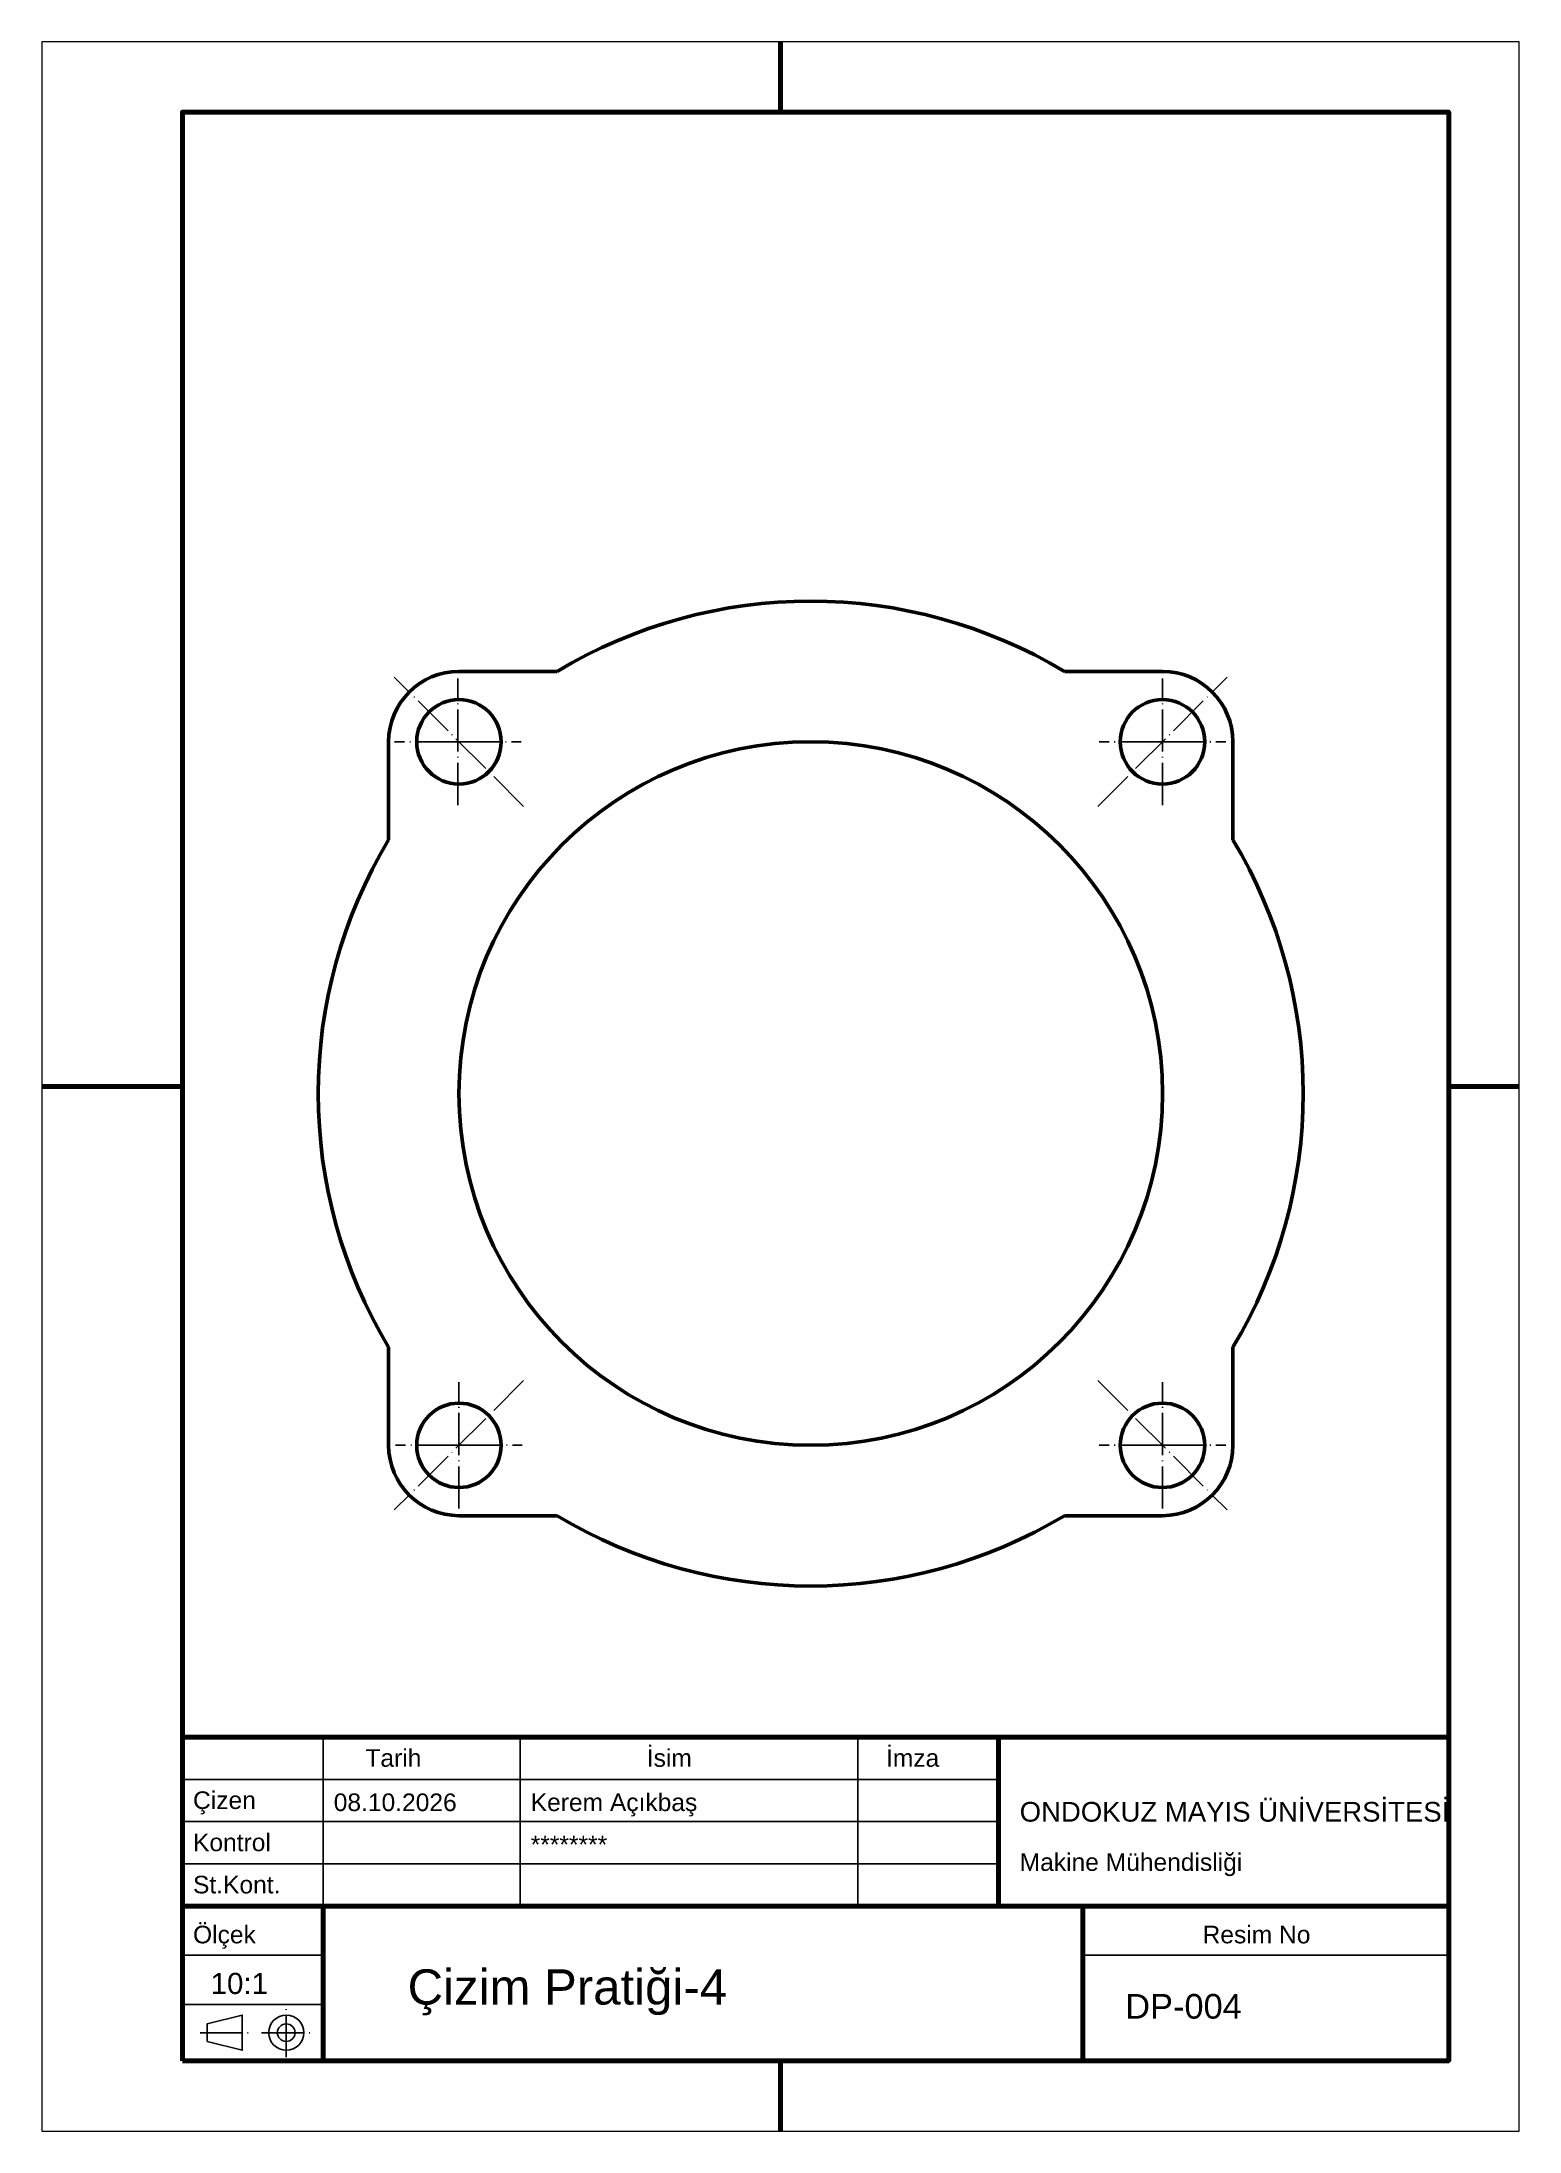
# Model space of a CAD drawing. Header units: millimetres. Extents: x 846 to 1056, y 97 to 394.
import ezdxf

# ---------------------------------------------------------------- set-up
doc = ezdxf.new("R2010")
doc.units = ezdxf.units.MM
doc.header["$LTSCALE"] = 0.25
doc.linetypes.add('ACAD_ISO04W100', pattern=[30, 24, -3, 0, -3])
for name, color, linetype, lineweight in [('01-GORUNEN', 7, 'Continuous', 50), ('03-EKSEN', 1, 'ACAD_ISO04W100', 25), ('07-YAZI', 7, 'Continuous', 25), ('09-CERCEVE', 7, 'Continuous', 70)]:
    doc.layers.add(name, color=color, linetype=linetype, lineweight=lineweight)
doc.layers.add('04-YAPI', color=8, linetype='Continuous', lineweight=13, plot=False)
doc.styles.add('TR-YAZI', font='arial.ttf')

# ---------------------------------------------------------------- blocks, each defined once
blk = doc.blocks.new('ANTET')
at = {"layer": '03-EKSEN'}
for p, q in [((-165.25, 0.5), (-165.25, 7.5)), ((-177.5, 4), (-170.5, 4)), ((-168.75, 4), (-161.75, 4))]:
    blk.add_line(p, q, dxfattribs=at)
at = {"layer": '07-YAZI'}
for p, q in [((-160, 22), (-160, 46)), ((-132, 22), (-132, 46)), ((-84, 22), (-84, 46)), ((-180, 40), (-64, 40)), ((-180, 34), (-64, 34)), ((-180, 28), (-64, 28)), ((-180, 15), (-160, 15)), ((-52, 15), (0, 15)), ((-180, 8), (-160, 8))]:
    blk.add_line(p, q, dxfattribs=at)
blk.add_lwpolyline([(-176.5, 2.75), (-171.5, 1.5), (-171.5, 6.5), (-176.5, 5.25), (-176.5, 2.75)], dxfattribs=at)
for radius in [2.5, 1.25]:
    blk.add_circle((-165.25, 4), radius, dxfattribs=at)
at = {"layer": '09-CERCEVE'}
for p, q in [((-64, 22), (-64, 46)), ((-180, 22), (0, 22)), ((-160, 0), (-160, 22)), ((-52, 0), (-52, 22))]:
    blk.add_line(p, q, dxfattribs=at)
blk.add_lwpolyline([(-180, 0), (0, 0), (0, 46), (-180, 46), (-180, 0)], dxfattribs=at)
at = {"layer": '07-YAZI', "style": 'TR-YAZI'}
for s, p in [('İsim', (-114, 41.8)), ('İmza', (-80, 41.8)), ('Tarih', (-154, 41.8)), ('Çizen', (-178.5, 35.8)), ('Kontrol', (-178.5, 29.8)), ('St.Kont.', (-178.5, 23.8)), ('Ölçek', (-178.5, 16.7)), ('Resim No', (-35, 16.7))]:
    blk.add_text(s, height=2.5, dxfattribs=at).set_placement(p)
for tag, p, height in [('TARIH', (-158.5, 35.5), 2.5), ('CIZEN', (-130.5, 35.5), 2.5), ('KURUM', (-61, 34), 2.8), ('NO', (-130.5, 29.5), 2.5), ('BOLUM', (-61, 27), 2.5), ('OLCEK', (-176, 9.5), 3), ('PARCA', (-148, 8), 5), ('RESIMNO', (-46, 6), 3.5)]:
    blk.add_attdef(tag, p, '', height=height, dxfattribs=at)

msp = doc.modelspace()

# ---------------------------------------------------------------- linework, layer by layer
at = {"layer": '01-GORUNEN'}
for p, q in [((919.71, 304.78), (905.76, 304.78)), ((991.82, 304.78), (1005.76, 304.78)), ((895.76, 280.84), (895.76, 294.78)), ((1015.76, 280.84), (1015.76, 294.78)), ((895.76, 208.73), (895.76, 194.78)), ((1015.76, 208.73), (1015.76, 194.78)), ((919.71, 184.78), (905.76, 184.78)), ((991.82, 184.78), (1005.76, 184.78))]:
    msp.add_line(p, q, dxfattribs=at)
for centre, radius in [((905.76, 294.78), 6), ((1005.76, 294.78), 6), ((955.76, 244.78), 50), ((905.76, 194.78), 6), ((1005.76, 194.78), 6)]:
    msp.add_circle(centre, radius, dxfattribs=at)
for centre, radius, start, end in [((955.76, 244.78), 70, 58.9973, 121.0027), ((905.76, 294.78), 10, 90, 180), ((1005.76, 294.78), 10, 0, 90), ((955.76, 244.78), 70, 148.9973, 211.0027), ((955.76, 244.78), 70, 328.9973, 31.0027), ((905.76, 194.78), 10, 180, 270), ((1005.76, 194.78), 10, 270, 0), ((955.76, 244.78), 70, 238.9973, 301.0027)]:
    msp.add_arc(centre, radius, start, end, dxfattribs=at)
at = {"layer": '03-EKSEN'}
for p, q in [((898.69, 301.86), (896.57, 303.98)), ((905.62, 285.78), (905.62, 303.78)), ((1005.76, 285.78), (1005.76, 303.78)), ((1012.83, 301.86), (1014.95, 303.98)), ((914.95, 285.59), (898.69, 301.86)), ((996.57, 285.59), (1012.83, 301.86)), ((905.62, 294.78), (896.62, 294.78)), ((905.62, 294.78), (914.62, 294.78)), ((1005.76, 294.78), (996.76, 294.78)), ((1005.76, 294.78), (1014.76, 294.78)), ((914.95, 203.98), (898.69, 187.71)), ((905.76, 185.78), (905.76, 203.78)), ((996.57, 203.98), (1012.83, 187.71)), ((1005.76, 185.78), (1005.76, 203.78)), ((905.76, 194.78), (896.76, 194.78)), ((905.76, 194.78), (914.76, 194.78)), ((1005.76, 194.78), (996.76, 194.78)), ((1005.76, 194.78), (1014.76, 194.78)), ((898.69, 187.71), (896.57, 185.59)), ((1012.83, 187.71), (1014.95, 185.59))]:
    msp.add_line(p, q, dxfattribs=at)
at = {"layer": '04-YAPI'}
msp.add_lwpolyline([(846.46, 97.29), (1056.46, 97.29), (1056.46, 394.29), (846.46, 394.29), (846.46, 97.29)], dxfattribs=at)
at = {"layer": '09-CERCEVE'}
for p, q in [((951.46, 394.29), (951.46, 384.29)), ((846.46, 245.79), (866.46, 245.79)), ((1056.46, 245.79), (1046.46, 245.79)), ((951.46, 97.29), (951.46, 107.29))]:
    msp.add_line(p, q, dxfattribs=at)
msp.add_lwpolyline([(866.46, 107.29), (1046.46, 107.29), (1046.46, 384.29), (866.46, 384.29), (866.46, 107.29)], dxfattribs=at)

# ---------------------------------------------------------------- block references
msp.add_blockref('ANTET', (1046.46, 107.29)).add_auto_attribs({'KURUM': 'ONDOKUZ MAYIS ÜNİVERSİTESİ', 'BOLUM': 'Makine Mühendisliği', 'TARIH': '08.10.2026', 'CIZEN': 'Kerem Açıkbaş', 'NO': '********', 'OLCEK': '10:1', 'PARCA': 'Çizim Pratiği-4', 'RESIMNO': 'DP-004'})

doc.saveas('drawing.dxf')
